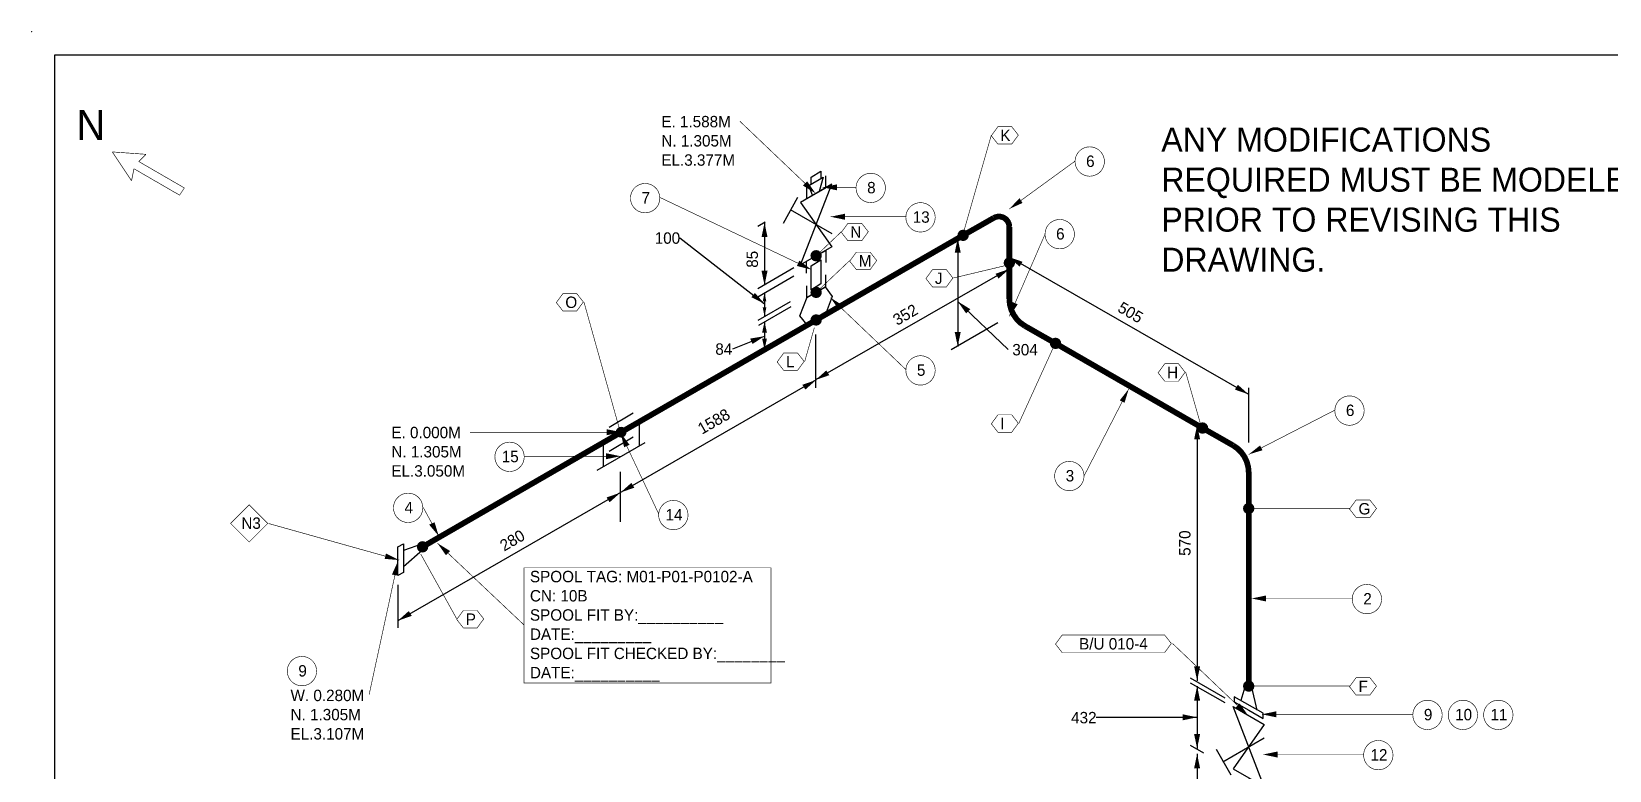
# Model space of a CAD drawing. Extents: x -4 to 431, y -3 to 272.
# Drawn here: x -3.9 to 259.1, y 148.9 to 272.1 of the extents above; entities that cross this region are included whole.
import ezdxf
from ezdxf.enums import TextEntityAlignment as Align

# ---------------------------------------------------------------- set-up
doc = ezdxf.new("R2010")
doc.units = 0
doc.header["$LTSCALE"] = 10
doc.layers.get('0').update_dxf_attribs({"lineweight": 0})
for name, color, linetype in [('BOM', 7, 'Continuous'), ('DIMENSION', 2, 'Continuous'), ('INTERNAL', 3, 'Continuous'), ('PIPE', 7, 'Continuous'), ('TEXT2', 40, 'Continuous'), ('Title Block', 255, 'Continuous'), ('TITLE BLOCK-TEXT', 12, 'Continuous'), ('WELDS', 7, 'Continuous')]:
    doc.layers.add(name, color=color, linetype=linetype)
doc.styles.add('framdcn', font='', dxfattribs={"height": 2.5})
doc.styles.add('HmNote', font='hm.shx')
doc.styles.add('Scovan Standard', font='', dxfattribs={"height": 2.5})
doc.styles.get("Standard").update_dxf_attribs({"font": ''})
doc.styles.get('framdcn').set_extended_font_data('Franklin Gothic Medium Cond')
doc.styles.get('Scovan Standard').set_extended_font_data('Franklin Gothic Medium Cond')
doc.styles.get('Standard').set_extended_font_data('Franklin Gothic Medium Cond')

# ---------------------------------------------------------------- blocks, each defined once
blk = doc.blocks.new('block12')
at = {"layer": 'TEXT2'}
blk.add_hatch(color=256, dxfattribs=at).paths.add_polyline_path([(0, 0), (2.4, 0.5), (2.4, -0.5)])
at = {"layer": 'TEXT2', "linetype": 'ByBlock', "const_width": 0.1, "flags": 128}
blk.add_lwpolyline([(16.8, 0), (0, 0)], dxfattribs=at)
blk = doc.blocks.new('block13')
at = {"layer": 'TEXT2'}
blk.add_hatch(color=256, dxfattribs=at).paths.add_polyline_path([(0, 0), (2.4, 0.5), (2.4, -0.5)])
at = {"layer": 'TEXT2', "linetype": 'ByBlock', "const_width": 0.1, "flags": 128}
blk.add_lwpolyline([(25.2, 0), (0, 0)], dxfattribs=at)
blk = doc.blocks.new('block14')
at = {"layer": 'TEXT2'}
blk.add_hatch(color=256, dxfattribs=at).paths.add_polyline_path([(0, 0), (2.4, 0.5), (2.4, -0.5)])
at = {"layer": 'TEXT2', "linetype": 'ByBlock', "const_width": 0.1, "flags": 128}
blk.add_lwpolyline([(16.8, 0), (0, 0)], dxfattribs=at)
blk = doc.blocks.new('block15')
at = {"layer": 'TEXT2'}
blk.add_hatch(color=256, dxfattribs=at).paths.add_polyline_path([(0, 0), (1.9, 1.5), (2.3, 0.7)])
at = {"layer": 'TEXT2', "linetype": 'ByBlock', "const_width": 0.1, "flags": 128}
blk.add_lwpolyline([(14.4, 7.4), (0, 0)], dxfattribs=at)
blk = doc.blocks.new('block16')
at = {"layer": 'TEXT2'}
blk.add_hatch(color=256, dxfattribs=at).paths.add_polyline_path([(0, 0), (-0.7, -2.3), (-1.5, -1.9)])
at = {"layer": 'TEXT2', "linetype": 'ByBlock', "const_width": 0.1, "flags": 128}
blk.add_lwpolyline([(-7.4, -14.4), (0, 0)], dxfattribs=at)
blk = doc.blocks.new('block17')
at = {"layer": 'TEXT2'}
blk.add_hatch(color=256, dxfattribs=at).paths.add_polyline_path([(0, 0), (0.5, 2.4), (1.4, 2)])
at = {"layer": 'TEXT2', "linetype": 'ByBlock', "const_width": 0.1, "flags": 128}
blk.add_lwpolyline([(6, 13.8), (0, 0)], dxfattribs=at)
blk = doc.blocks.new('block18')
at = {"layer": 'TEXT2'}
blk.add_hatch(color=256, dxfattribs=at).paths.add_polyline_path([(0, 0), (1.7, 1.8), (2.2, 1)])
at = {"layer": 'TEXT2', "linetype": 'ByBlock', "const_width": 0.1, "flags": 128}
blk.add_lwpolyline([(11, 8), (0, 0)], dxfattribs=at)
blk = doc.blocks.new('block19')
at = {"layer": 'TEXT2'}
blk.add_hatch(color=256, dxfattribs=at).paths.add_polyline_path([(0, 0), (2.1, -1.3), (1.4, -2)])
at = {"layer": 'TEXT2', "linetype": 'ByBlock', "const_width": 0.1, "flags": 128}
blk.add_lwpolyline([(12.6, -12), (0, 0)], dxfattribs=at)
blk = doc.blocks.new('block20')
at = {"layer": 'TEXT2'}
blk.add_hatch(color=256, dxfattribs=at).paths.add_polyline_path([(0, 0), (-2.4, 0.6), (-2, 1.5)])
at = {"layer": 'TEXT2', "linetype": 'ByBlock', "const_width": 0.1, "flags": 128}
blk.add_lwpolyline([(-25.2, 12), (0, 0)], dxfattribs=at)
blk = doc.blocks.new('block21')
at = {"layer": 'TEXT2'}
blk.add_hatch(color=256, dxfattribs=at).paths.add_polyline_path([(0, 0), (2.4, 0.5), (2.4, -0.5)])
at = {"layer": 'TEXT2', "linetype": 'ByBlock', "const_width": 0.1, "flags": 128}
blk.add_lwpolyline([(12.6, 0), (0, 0)], dxfattribs=at)
blk = doc.blocks.new('block22')
at = {"layer": 'TEXT2'}
blk.add_hatch(color=256, dxfattribs=at).paths.add_polyline_path([(0, 0), (-2.1, 1.3), (-1.4, 2)])
at = {"layer": 'TEXT2', "linetype": 'ByBlock', "const_width": 0.1, "flags": 128}
blk.add_lwpolyline([(-12.6, 11.999), (0, 0)], dxfattribs=at)
blk = doc.blocks.new('block23')
at = {"layer": 'TEXT2', "style": 'framdcn'}
for s, p in [('E. 1.588M', (0, 0)), ('N. 1.305M', (0, -3.2)), ('EL.3.377M', (0, -6.4))]:
    blk.add_text(s, height=1.9, dxfattribs=at).set_placement(p)
blk = doc.blocks.new('block24')
at = {"layer": 'TEXT2'}
blk.add_hatch(color=256, dxfattribs=at).paths.add_polyline_path([(0, 0), (2.4, 0.5), (2.4, -0.5)])
at = {"layer": 'TEXT2', "linetype": 'ByBlock', "const_width": 0.1, "flags": 128}
blk.add_lwpolyline([(5.6, 0), (0, 0)], dxfattribs=at)
blk = doc.blocks.new('block25')
at = {"layer": 'TEXT2'}
blk.add_hatch(color=256, dxfattribs=at).paths.add_polyline_path([(0, 0), (-2.4, -0.5), (-2.4, 0.5)])
at = {"layer": 'TEXT2', "linetype": 'ByBlock', "const_width": 0.1, "flags": 128}
blk.add_lwpolyline([(-25.2, 0), (0, 0)], dxfattribs=at)
blk = doc.blocks.new('block26')
at = {"layer": 'TEXT2', "style": 'framdcn'}
for s, p in [('E. 0.000M', (0, 0)), ('N. 1.305M', (0, -3.2)), ('EL.3.050M', (0, -6.4))]:
    blk.add_text(s, height=1.9, dxfattribs=at).set_placement(p)
blk = doc.blocks.new('block27')
at = {"layer": 'TEXT2'}
blk.add_hatch(color=256, dxfattribs=at).paths.add_polyline_path([(0, 0), (1.5, -2), (0.6, -2.4)])
at = {"layer": 'TEXT2', "linetype": 'ByBlock', "const_width": 0.1, "flags": 128}
blk.add_lwpolyline([(6.4, -13.6), (0, 0)], dxfattribs=at)
blk = doc.blocks.new('block28')
at = {"layer": 'TEXT2'}
blk.add_hatch(color=256, dxfattribs=at).paths.add_polyline_path([(0, 0), (-2.4, -0.5), (-2.4, 0.5)])
at = {"layer": 'TEXT2', "linetype": 'ByBlock', "const_width": 0.1, "flags": 128}
blk.add_lwpolyline([(-16, 0), (0, 0)], dxfattribs=at)
blk = doc.blocks.new('block29')
at = {"layer": 'TEXT2'}
blk.add_hatch(color=256, dxfattribs=at).paths.add_polyline_path([(0, 0), (-1.6, 1.9), (-0.7, 2.3)])
at = {"layer": 'TEXT2', "linetype": 'ByBlock', "const_width": 0.1, "flags": 128}
blk.add_lwpolyline([(-2.6, 4.8), (0, 0)], dxfattribs=at)
blk = doc.blocks.new('block30')
at = {"layer": 'TEXT2'}
blk.add_hatch(color=256, dxfattribs=at).paths.add_polyline_path([(0, 0), (0, -2.4), (-1, -2.2)])
at = {"layer": 'TEXT2', "linetype": 'ByBlock', "const_width": 0.1, "flags": 128}
blk.add_lwpolyline([(-4.8, -22.2), (0, 0)], dxfattribs=at)
blk = doc.blocks.new('block31')
at = {"layer": 'TEXT2', "style": 'framdcn'}
for s, p in [('W. 0.280M', (0, 0)), ('N. 1.305M', (0, -3.2)), ('EL.3.107M', (0, -6.4))]:
    blk.add_text(s, height=1.9, dxfattribs=at).set_placement(p)
blk = doc.blocks.new('block41')
at = {"layer": 'PIPE', "linetype": 'ByBlock', "flags": 128}
for points in [[(-2.6, 11.9), (2.6, 8.9)], [(2.6, -1.5), (-2.6, 11.9)], [(2.6, 8.9), (-2.6, 1.5)], [(-4.3, 2.7), (2.6, 6.7)], [(-5.4, 4.8), (-3, 0.5)], [(-2.6, 1.5), (0, 0)], [(0, 0), (2.6, -1.5)]]:
    blk.add_lwpolyline(points, dxfattribs=at)
at = {"flags": 1}
for tag in ['Tag', 'UCI', 'Pipe Ref', 'Description', 'Key']:
    blk.add_attdef(tag, (0, 0), '', height=1, dxfattribs=at)
blk = doc.blocks.new('block42')
at = {"layer": 'PIPE', "linetype": 'ByBlock', "flags": 128}
for points in [[(-0.5, 4.4), (-1.3, 1.6)], [(0.5, 3.8), (-0.5, 4.4)], [(1.4, 0), (0.5, 3.8)], [(-2.4, 2.2), (-2.4, 1.4)], [(2.4, -0.5), (-2.4, 2.2)], [(-2.4, 1.4), (0, 0)], [(0, 0), (2.4, -1.4)], [(2.4, -1.4), (2.4, -0.5)]]:
    blk.add_lwpolyline(points, dxfattribs=at)
at = {"flags": 1}
for tag in ['Tag', 'UCI', 'Pipe Ref', 'Description', 'Key']:
    blk.add_attdef(tag, (0, 0), '', height=1, dxfattribs=at)
blk = doc.blocks.new('block43')
at = {"layer": 'PIPE', "linetype": 'ByBlock', "const_width": 0.95, "flags": 128}
blk.add_lwpolyline([(0, 29.6), (0, 0)], dxfattribs=at)
at = {"flags": 1}
for tag in ['Tag', 'UCI', 'Pipe Ref', 'Description', 'Key']:
    blk.add_attdef(tag, (0, 0), '', height=1, dxfattribs=at)
blk = doc.blocks.new('block44')
at = {"layer": 'PIPE', "linetype": 'ByBlock', "const_width": 0.95, "flags": 128}
for points in [[(-2.5, 7.4), (2.6, 4.5)], [(2.6, 4.5), (2.6, 4.5), (3.34, 3.98), (3.98, 3.34), (4.5, 2.6), (4.88, 1.78), (5.12, 0.9), (5.2, 0)], [(5.2, 0), (5.2, -6)]]:
    blk.add_lwpolyline(points, dxfattribs=at)
at = {"flags": 1}
for tag in ['Tag', 'UCI', 'Pipe Ref', 'Description', 'Key']:
    blk.add_attdef(tag, (0, 0), '', height=1, dxfattribs=at)
blk = doc.blocks.new('block45')
at = {"layer": 'PIPE', "linetype": 'ByBlock', "const_width": 0.95, "flags": 128}
blk.add_lwpolyline([(-24.5, 14.1), (0, 0)], dxfattribs=at)
at = {"flags": 1}
for tag in ['Tag', 'UCI', 'Pipe Ref', 'Description', 'Key']:
    blk.add_attdef(tag, (0, 0), '', height=1, dxfattribs=at)
blk = doc.blocks.new('block46')
at = {"layer": 'PIPE', "linetype": 'ByBlock', "const_width": 0.95, "flags": 128}
for points in [[(-5.2, 6), (-5.2, 0)], [(-5.2, 0), (-5.2, 0), (-5.12, -0.9), (-4.88, -1.78), (-4.5, -2.6), (-3.98, -3.34), (-3.34, -3.98), (-2.6, -4.5)], [(-2.6, -4.5), (2.5, -7.4)]]:
    blk.add_lwpolyline(points, dxfattribs=at)
at = {"flags": 1}
for tag in ['Tag', 'UCI', 'Pipe Ref', 'Description', 'Key']:
    blk.add_attdef(tag, (0, 0), '', height=1, dxfattribs=at)
blk = doc.blocks.new('block47')
at = {"layer": 'PIPE', "linetype": 'ByBlock', "const_width": 0.95, "flags": 128}
for points in [[(-5.97, -1.4), (-0.87, 1.5)], [(-0.87, 1.5), (-0.59, 1.63), (-0.3, 1.71), (0, 1.73), (0.3, 1.71), (0.59, 1.63), (0.87, 1.5), (1.11, 1.33), (1.33, 1.11), (1.5, 0.87), (1.63, 0.59), (1.71, 0.3), (1.73, 0)], [(1.73, 0), (1.73, -6)]]:
    blk.add_lwpolyline(points, dxfattribs=at)
at = {"flags": 1}
for tag in ['Tag', 'UCI', 'Pipe Ref', 'Description', 'Key']:
    blk.add_attdef(tag, (0, 0), '', height=1, dxfattribs=at)
blk = doc.blocks.new('block48')
at = {"layer": 'PIPE', "linetype": 'ByBlock', "const_width": 0.95, "flags": 128}
blk.add_lwpolyline([(-24.5, -14.1), (0, 0)], dxfattribs=at)
at = {"flags": 1}
for tag in ['Tag', 'UCI', 'Pipe Ref', 'Description', 'Key']:
    blk.add_attdef(tag, (0, 0), '', height=1, dxfattribs=at)
blk = doc.blocks.new('block49')
at = {"layer": 'PIPE', "linetype": 'ByBlock', "flags": 128}
for points in [[(-1.6, 5.7), (-1.6, 3.7)], [(-1.6, 3.7), (1.6, 5.5)], [(-1.5, 3.8), (1.5, 5.5)], [(1.5, 5.5), (2.7, 3.9)], [(1.6, 5.5), (1.6, 7.5)], [(-2.7, 0.7), (-1.5, 3.8)], [(2.7, 3.9), (1.5, 0.8)], [(-1.5, -0.8), (-2.7, 0.7)], [(0, 0), (-1.5, -0.8)], [(1.5, 0.8), (0, 0)]]:
    blk.add_lwpolyline(points, dxfattribs=at)
at = {"flags": 1}
for tag in ['Tag', 'UCI', 'Pipe Ref', 'Description', 'Key']:
    blk.add_attdef(tag, (0, 0), '', height=1, dxfattribs=at)
blk = doc.blocks.new('block50')
at = {"layer": 'PIPE', "linetype": 'ByBlock', "flags": 128}
for points in [[(-0.8, 3.5), (0.8, 4.5)], [(-0.8, -0.5), (-0.8, 3.5)], [(0.8, 4.5), (0.8, 0.5)], [(0, 0), (-0.8, -0.5)], [(0.8, 0.5), (0, 0)]]:
    blk.add_lwpolyline(points, dxfattribs=at)
at = {"flags": 1}
for tag in ['Tag', 'UCI', 'Pipe Ref', 'Description', 'Key']:
    blk.add_attdef(tag, (0, 0), '', height=1, dxfattribs=at)
blk = doc.blocks.new('block51')
at = {"layer": 'PIPE', "linetype": 'ByBlock', "flags": 128}
for points in [[(0, 12.4), (0, 14.4)], [(-4.7, 10.8), (-7.1, 6.5)], [(1, 13), (-4.2, 10)], [(-4.2, -0.4), (1, 13)], [(-3.2, 12.6), (-3.2, 10.6)], [(-3.2, 10.6), (0, 12.4)], [(-5.9, 8.8), (1, 4.8)], [(-4.2, 10), (1, 2.6)], [(-1.6, 1.1), (-4.2, -0.4)], [(-3.2, 0.2), (0, 2)], [(-3.2, -1.8), (-3.2, 0.2)], [(1, 2.6), (-1.6, 1.1)], [(0, 2), (0, 0)]]:
    blk.add_lwpolyline(points, dxfattribs=at)
at = {"flags": 1}
for tag in ['Tag', 'UCI', 'Pipe Ref', 'Description', 'Key']:
    blk.add_attdef(tag, (0, 0), '', height=1, dxfattribs=at)
blk = doc.blocks.new('block52')
at = {"layer": 'PIPE', "linetype": 'ByBlock', "flags": 128}
for points in [[(-1.2, 1.3), (1.2, 2.7)], [(-0.8, 2.7), (0.8, 3.7)], [(-0.8, 1.5), (-0.8, 2.7)], [(1.2, 2.7), (0.5, 0.3)], [(0.8, 3.7), (0.8, 2.5)], [(-0.6, -0.3), (-1.2, 1.3)], [(0, 0), (-0.6, -0.3)], [(0.5, 0.3), (0, 0)]]:
    blk.add_lwpolyline(points, dxfattribs=at)
at = {"flags": 1}
for tag in ['Tag', 'UCI', 'Pipe Ref', 'Description', 'Key']:
    blk.add_attdef(tag, (0, 0), '', height=1, dxfattribs=at)
blk = doc.blocks.new('block53')
at = {"layer": 'PIPE', "linetype": 'ByBlock', "const_width": 0.95, "flags": 128}
for points in [[(-32.5, -18.7), (0, 0)], [(-65.6, -37.8), (-32.5, -18.7)]]:
    blk.add_lwpolyline(points, dxfattribs=at)
at = {"flags": 1}
for tag in ['Tag', 'UCI', 'Pipe Ref', 'Description', 'Key']:
    blk.add_attdef(tag, (0, 0), '', height=1, dxfattribs=at)
blk = doc.blocks.new('block54')
at = {"layer": 'PIPE', "linetype": 'ByBlock', "flags": 128}
for points in [[(4, 2.4), (0, 0)], [(4, -1.6), (0, -4)]]:
    blk.add_lwpolyline(points, dxfattribs=at)
at = {"flags": 1}
for tag in ['Tag', 'UCI', 'Pipe Ref', 'Description', 'Key']:
    blk.add_attdef(tag, (0, 0), '', height=1, dxfattribs=at)
blk = doc.blocks.new('block55')
at = {"layer": 'PIPE', "linetype": 'ByBlock', "flags": 128}
for points in [[(-1, 3.5), (-1, -0.5)], [(-8, -4.6), (0, 0)], [(-7, 0), (-7, -4)]]:
    blk.add_lwpolyline(points, dxfattribs=at)
at = {"flags": 1}
for tag in ['Tag', 'UCI', 'Pipe Ref', 'Description', 'Key']:
    blk.add_attdef(tag, (0, 0), '', height=1, dxfattribs=at)
blk = doc.blocks.new('block56')
at = {"layer": 'PIPE', "linetype": 'ByBlock', "flags": 128}
for points in [[(-0.9, 1.9), (0, 2.4)], [(-0.9, -2.9), (-0.9, 1.9)], [(0, 2.4), (0, 0)], [(3.2, 2.4), (0, 1.3)], [(0, -1.4), (3.2, 1.4)], [(0, 0), (0, -2.4)], [(3.2, 1.4), (3.2, 2.4)], [(0, -2.4), (-0.9, -2.9)]]:
    blk.add_lwpolyline(points, dxfattribs=at)
at = {"flags": 1}
for tag in ['Tag', 'UCI', 'Pipe Ref', 'Description', 'Key']:
    blk.add_attdef(tag, (0, 0), '', height=1, dxfattribs=at)
blk = doc.blocks.new('block62')
at = {"layer": 'WELDS'}
h = blk.add_hatch(color=256, dxfattribs=at)
edge = h.paths.add_edge_path(flags=0)
edge.add_arc((0, 0), 0.95, 0, 360)
at = {"flags": 1}
for tag in ['Tag', 'UCI', 'Pipe Ref', 'Description', 'Key']:
    blk.add_attdef(tag, (0, 0), '', height=1, dxfattribs=at)
blk = doc.blocks.new('block63')
at = {"layer": 'WELDS'}
h = blk.add_hatch(color=256, dxfattribs=at)
edge = h.paths.add_edge_path(flags=0)
edge.add_arc((0, 0), 0.95, 0, 360)
at = {"flags": 1}
for tag in ['Tag', 'UCI', 'Pipe Ref', 'Description', 'Key']:
    blk.add_attdef(tag, (0, 0), '', height=1, dxfattribs=at)
blk = doc.blocks.new('block64')
at = {"layer": 'WELDS'}
h = blk.add_hatch(color=256, dxfattribs=at)
edge = h.paths.add_edge_path(flags=0)
edge.add_arc((0, 0), 0.95, 0, 360)
at = {"flags": 1}
for tag in ['Tag', 'UCI', 'Pipe Ref', 'Description', 'Key']:
    blk.add_attdef(tag, (0, 0), '', height=1, dxfattribs=at)
blk = doc.blocks.new('block65')
at = {"layer": 'WELDS'}
h = blk.add_hatch(color=256, dxfattribs=at)
edge = h.paths.add_edge_path(flags=0)
edge.add_arc((0, 0), 0.95, 0, 360)
at = {"flags": 1}
for tag in ['Tag', 'UCI', 'Pipe Ref', 'Description', 'Key']:
    blk.add_attdef(tag, (0, 0), '', height=1, dxfattribs=at)
blk = doc.blocks.new('block66')
at = {"layer": 'WELDS'}
h = blk.add_hatch(color=256, dxfattribs=at)
edge = h.paths.add_edge_path(flags=0)
edge.add_arc((0, 0), 0.95, 0, 360)
at = {"flags": 1}
for tag in ['Tag', 'UCI', 'Pipe Ref', 'Description', 'Key']:
    blk.add_attdef(tag, (0, 0), '', height=1, dxfattribs=at)
blk = doc.blocks.new('block67')
at = {"layer": 'WELDS'}
h = blk.add_hatch(color=256, dxfattribs=at)
edge = h.paths.add_edge_path(flags=0)
edge.add_arc((0, 0), 0.95, 0, 360)
at = {"flags": 1}
for tag in ['Tag', 'UCI', 'Pipe Ref', 'Description', 'Key']:
    blk.add_attdef(tag, (0, 0), '', height=1, dxfattribs=at)
blk = doc.blocks.new('block68')
at = {"layer": 'WELDS'}
h = blk.add_hatch(color=256, dxfattribs=at)
edge = h.paths.add_edge_path(flags=0)
edge.add_arc((0, 0), 0.95, 0, 360)
at = {"flags": 1}
for tag in ['Tag', 'UCI', 'Pipe Ref', 'Description', 'Key']:
    blk.add_attdef(tag, (0, 0), '', height=1, dxfattribs=at)
blk = doc.blocks.new('block69')
at = {"layer": 'WELDS'}
h = blk.add_hatch(color=256, dxfattribs=at)
edge = h.paths.add_edge_path(flags=0)
edge.add_arc((0, 0), 0.95, 0, 360)
at = {"flags": 1}
for tag in ['Tag', 'UCI', 'Pipe Ref', 'Description', 'Key']:
    blk.add_attdef(tag, (0, 0), '', height=1, dxfattribs=at)
blk = doc.blocks.new('block70')
at = {"layer": 'WELDS'}
h = blk.add_hatch(color=256, dxfattribs=at)
edge = h.paths.add_edge_path(flags=0)
edge.add_arc((0, 0), 0.95, 0, 360)
at = {"flags": 1}
for tag in ['Tag', 'UCI', 'Pipe Ref', 'Description', 'Key']:
    blk.add_attdef(tag, (0, 0), '', height=1, dxfattribs=at)
blk = doc.blocks.new('block71')
at = {"layer": 'WELDS'}
h = blk.add_hatch(color=256, dxfattribs=at)
edge = h.paths.add_edge_path(flags=0)
edge.add_arc((0, 0), 0.9, 0, 360)
at = {"flags": 1}
for tag in ['Tag', 'UCI', 'Pipe Ref', 'Description', 'Key']:
    blk.add_attdef(tag, (0, 0), '', height=1, dxfattribs=at)
blk = doc.blocks.new('block72')
at = {"layer": 'WELDS'}
h = blk.add_hatch(color=256, dxfattribs=at)
edge = h.paths.add_edge_path(flags=0)
edge.add_arc((0, 0), 0.95, 0, 360)
at = {"flags": 1}
for tag in ['Tag', 'UCI', 'Pipe Ref', 'Description', 'Key']:
    blk.add_attdef(tag, (0, 0), '', height=1, dxfattribs=at)
blk = doc.blocks.new('block80')
at = {"layer": 'TEXT2'}
blk.add_hatch(color=256, dxfattribs=at).paths.add_polyline_path([(0, 0), (-2.4, 0.2), (-2.2, 1.1)])
at = {"layer": 'TEXT2', "linetype": 'ByBlock', "const_width": 0.1, "flags": 128}
blk.add_lwpolyline([(-25, 9.2), (-21.9, 6.1), (-25, 3), (-28.1, 6.1), (-25, 9.2)], close=True, dxfattribs=at)
blk.add_lwpolyline([(-21.8, 6.1), (0, 0)], dxfattribs=at)
at = {"flags": 1}
for tag in ['Pipe Ref', 'Description']:
    blk.add_attdef(tag, (0, 0), '', height=1, dxfattribs=at)
at = {"layer": 'TEXT2', "style": 'framdcn'}
blk.add_text('N3', height=1.9, dxfattribs=at).set_placement((-26.3, 5.2))
blk = doc.blocks.new('tt-sv-iso-db')
at = {"layer": 'DEFPOINTS', "color": 1, "insert": (-196.72, -12.14), "char_height": 4, "width": 81.4864, "attachment_point": 2, "style": 'HmNote'}
blk.add_mtext('\\pxql;ANY MODIFICATIONS REQUIRED MUST BE MODELED PRIOR TO REVISING THIS DRAWING.', dxfattribs=at)
at = {"layer": 'TITLE BLOCK-TEXT', "color": 210, "style": 'Scovan Standard'}
for tag, p in [('CN', (-57.69, -221.76)), ('MOD_NO', (-41.21, -221.76)), ('INSULATION', (-49.45, -229.02)), ('PAINT', (-16.49, -229.02)), ('LN', (-32.97, -236.28)), ('CLIENTDWGNO', (-32.97, -243.54))]:
    blk.add_attdef(tag, text='', height=2, dxfattribs=at).set_placement(p, align=Align.MIDDLE_CENTER)
at = {"layer": 'TITLE BLOCK-TEXT', "color": 210, "lineweight": 30, "flags": 104}
blk.add_attdef('WPS', text='', height=2, dxfattribs=at).set_placement((-16.43, -221.76), align=Align.MIDDLE_CENTER)
blk = doc.blocks.new('PADX-TBD')
blk.add_point((-7.73, 544.1))
at = {"layer": 'Title Block', "color": 255}
for p, q in [((0, 536.37), (843.77, 536.37)), ((0, 0), (0, 536.37))]:
    blk.add_line(p, q, dxfattribs=at)
at = {"layer": 'TITLE BLOCK-TEXT', "color": 12, "style": 'Scovan Standard', "flags": 8}
for tag, p in [('REF_5', (25, 38.42)), ('REV_5', (352.84, 38.42)), ('PROJECT5', (504.32, 38.42)), ('DATE5', (525.83, 38.42)), ('BY5', (542.96, 38.42)), ('CHK5', (555.71, 38.42)), ('PE5', (568.45, 38.42)), ('REF_4', (25, 31.19)), ('REV_4', (352.84, 31.19)), ('PROJECT4', (504.32, 31.19)), ('DATE4', (525.83, 31.19)), ('BY4', (542.96, 31.19)), ('CHK4', (555.71, 31.19)), ('PE4', (568.45, 31.19)), ('REF_3', (25, 23.97)), ('REV_3', (352.84, 23.97)), ('PROJECT3', (504.32, 23.97)), ('DATE3', (525.83, 23.97)), ('BY3', (542.96, 23.97)), ('CHK3', (555.71, 23.97)), ('PE3', (568.45, 23.97)), ('REF_2', (25, 16.74)), ('REV_2', (352.84, 16.74)), ('PROJECT2', (504.32, 16.74)), ('DATE2', (525.83, 16.74)), ('BY2', (542.96, 16.74)), ('CHK2', (555.71, 16.74)), ('PE2', (568.45, 16.74)), ('REF_1', (25, 9.51)), ('REV_1', (352.84, 9.51)), ('PROJECT1', (504.32, 9.51)), ('DATE1', (525.83, 9.51)), ('BY1', (542.96, 9.51)), ('CHK1', (555.71, 9.51)), ('PE1', (568.45, 9.51))]:
    blk.add_attdef(tag, text='', height=2.5, dxfattribs=at).set_placement(p, align=Align.MIDDLE_CENTER)
for tag, height, p in [('REF_5_DESC', 2.5, (52.27, 38.42)), ('REV_5_DESC', 2.5, (363.04, 38.42)), ('REF_4_DESC', 2.5, (52.27, 31.19)), ('REV_4_DESC', 2.5, (363.04, 31.19)), ('REF_3_DESC', 2.5, (52.27, 23.97)), ('REV_3_DESC', 2.5, (363.04, 23.97)), ('REF_2_DESC', 2.5, (52.27, 16.74)), ('REV_2_DESC', 2.5, (363.04, 16.74)), ('REF_1_DESC', 2.5, (52.27, 9.51)), ('REV_1_DESC', 2.5, (363.04, 9.51)), ('PATH', 2, (13, -2.9)), ('USER_PLOTTED', 2, (309, -2.9)), ('PLOT_DATE', 2, (348, -2.9))]:
    blk.add_attdef(tag, text='', height=height, dxfattribs=at).set_placement(p, align=Align.MIDDLE_LEFT)
at = {"layer": 'TITLE BLOCK-TEXT', "color": 12, "style": 'Scovan Standard'}
for tag, p in [('TITLE1', (747.45, 37.28)), ('LSD', (747.45, 31.28)), ('TITLE2', (747.45, 25.28)), ('TITLE3', (747.45, 19.28)), ('CLIENTDRAWINGNO', (686.57, 5.99)), ('RN', (838.5, 5.99))]:
    blk.add_attdef(tag, text='', height=4, dxfattribs=at).set_placement(p, align=Align.MIDDLE_CENTER)
at = {"layer": 'TITLE BLOCK-TEXT', "color": 210, "style": 'Scovan Standard', "flags": 8}
blk.add_attdef('DWGNO', text='', height=4, dxfattribs=at).set_placement((777.51, 5.99), align=Align.MIDDLE_CENTER)

msp = doc.modelspace()

# ---------------------------------------------------------------- hatches: boundary and pattern name
at = {"layer": 'DIMENSION'}
for points in [[(118.3, 240.2), (118.8, 237.8), (117.8, 237.8)], [(150.5, 237.6), (151, 235.2), (150, 235.2)], [(159, 234.5), (161.3, 233.7), (160.8, 232.9)], [(118.3, 229.8), (117.8, 232.2), (118.8, 232.2)], [(159.1, 232.5), (157.3, 230.9), (156.8, 231.7)], [(118.3, 226.7), (116.1, 227.8), (116.7, 228.5)], [(118.3, 228.6), (118.6, 227.1), (118, 227.1)], [(150.5, 227.1), (152.6, 225.8), (151.9, 225.1)], [(118.3, 223.7), (118.7, 221.9), (117.9, 221.9)], [(118.3, 224.6), (118, 226.1), (118.6, 226.1)], [(118.3, 221.3), (116.3, 220), (115.9, 220.9)], [(150.5, 219.6), (150, 222), (151, 222)], [(118.3, 219.1), (117.9, 220.9), (118.7, 220.9)], [(126.9, 214), (125.1, 212.4), (124.6, 213.2)], [(126.8, 214), (128.6, 215.6), (129.1, 214.8)], [(199, 211.6), (196.7, 212.4), (197.2, 213.2)], [(190.4, 206.5), (190.9, 204.1), (189.9, 204.1)], [(94.28, 195.23), (92.48, 193.63), (91.98, 194.43)], [(94.3, 195.26), (96.1, 196.86), (96.6, 196.06)], [(57.2, 173.9), (59, 175.5), (59.5, 174.7)], [(190.4, 163.9), (189.9, 166.3), (190.9, 166.3)], [(190.4, 163), (190.9, 160.6), (189.9, 160.6)], [(190.4, 157.8), (188, 157.3), (188, 158.3)], [(190.4, 152.6), (189.9, 155), (190.9, 155)], [(190.4, 151.7), (190.9, 149.3), (189.9, 149.3)]]:
    msp.add_hatch(color=256, dxfattribs=at).paths.add_polyline_path(points)
at = {"layer": 'INTERNAL'}
msp.add_hatch(color=256, dxfattribs=at).paths.add_polyline_path([(198.9, 158.1), (196.8, 159.4), (197.5, 160.1)])
at = {"layer": 'TEXT2'}
msp.add_hatch(color=256, dxfattribs=at).paths.add_polyline_path([(63.8, 186.8), (65.9, 185.5), (65.2, 184.8)])

# ---------------------------------------------------------------- linework, layer by layer
at = {"linetype": 'ByBlock', "const_width": 0.1, "flags": 128}
for points in [[(12.8, 247.2), (9.6, 252)], [(9.6, 252), (15.2, 251.6)], [(15.2, 251.6), (14, 250.4)], [(14, 250.4), (21.6, 246)], [(13.2, 249.2), (12.8, 247.2)], [(20.8, 244.8), (13.2, 249.2)], [(21.6, 246), (20.8, 244.8)]]:
    msp.add_lwpolyline(points, dxfattribs=at)
at = {"layer": 'DIMENSION', "linetype": 'ByBlock', "flags": 128}
for points in [[(118.4, 240.3), (117.2, 239.6)], [(118.3, 240.2), (118.3, 229.8)], [(104.2, 237.7), (118.3, 226.7)], [(151.4, 238.1), (149.4, 237)], [(150.5, 237.6), (150.5, 219.6)], [(199, 211.6), (159, 234.5)], [(123.2, 232.7), (117.2, 229.2)], [(159.1, 232.5), (126.8, 214)], [(159.1, 233.7), (159.1, 231.3)], [(123.2, 231.3), (117.2, 227.8)], [(122.6, 227), (117.2, 223.9)], [(122.7, 226.2), (117.3, 223.1)], [(118.3, 228.6), (118.3, 224.6)], [(158.9, 219.1), (150.5, 227.1)], [(118.3, 223.7), (118.3, 219.1)], [(113, 219.2), (118.3, 221.3)], [(126.8, 221.6), (126.8, 212.7)], [(157.2, 223.5), (149.4, 219)], [(119.2, 219.6), (117.2, 218.5)], [(126.9, 214), (57.2, 173.9)], [(199, 203.6), (199, 212.7)], [(191.3, 205.9), (189.3, 207)], [(190.4, 206.5), (190.4, 163.9)], [(94.3, 190.35), (94.3, 198.68)], [(57.2, 179.9), (57.2, 172.7)], [(195.1, 161), (189.3, 164.3)], [(195.1, 160.2), (189.3, 163.5)], [(190.4, 163), (190.4, 152.6)], [(173.6, 157.8), (190.4, 157.8)], [(191.5, 151.8), (189.3, 153.1)], [(190.4, 151.7), (190.4, 121.5)]]:
    msp.add_lwpolyline(points, dxfattribs=at)
at = {"layer": 'INTERNAL', "linetype": 'ByBlock', "const_width": 0.1, "flags": 128}
msp.add_lwpolyline([(167.9, 168.6), (166.8, 170), (167.9, 171.5), (185, 171.5), (186.1, 170.1), (185, 168.6)], close=True, dxfattribs=at)
msp.add_lwpolyline([(186.3, 170.1), (198.9, 158.1)], dxfattribs=at)
at = {"layer": 'TEXT2', "color": 20, "linetype": 'ByBlock', "const_width": 0.1, "flags": 128}
for points in [[(157.2, 253.3), (156.1, 254.7), (157.2, 256.2), (159.5, 256.2), (160.6, 254.8), (159.5, 253.3)], [(132.2, 237.2), (131.1, 238.6), (132.2, 240.1), (134.5, 240.1), (135.6, 238.7), (134.5, 237.2)], [(133.6, 232.4), (132.5, 233.8), (133.6, 235.3), (135.9, 235.3), (137, 233.9), (135.9, 232.4)], [(146.3, 229.5), (145.2, 230.9), (146.3, 232.4), (148.6, 232.4), (149.7, 231), (148.6, 229.5)], [(84.7, 225.5), (83.6, 226.9), (84.7, 228.4), (87, 228.4), (88.1, 227), (87, 225.5)], [(121.5, 215.6), (120.4, 217), (121.5, 218.5), (123.8, 218.5), (124.9, 217.1), (123.8, 215.6)], [(185, 213.8), (183.9, 215.2), (185, 216.7), (187.3, 216.7), (188.4, 215.3), (187.3, 213.8)], [(157.2, 205.3), (156.1, 206.7), (157.2, 208.2), (159.5, 208.2), (160.6, 206.8), (159.5, 205.3)], [(216.9, 191.1), (215.8, 192.5), (216.9, 194), (219.2, 194), (220.3, 192.6), (219.2, 191.1)], [(68.1, 172.7), (67, 174.1), (68.1, 175.6), (70.4, 175.6), (71.5, 174.2), (70.4, 172.7)], [(216.9, 161.5), (215.8, 162.9), (216.9, 164.4), (219.2, 164.4), (220.3, 163), (219.2, 161.5)]]:
    msp.add_lwpolyline(points, close=True, dxfattribs=at)
at = {"layer": 'TEXT2', "linetype": 'ByBlock', "const_width": 0.1, "flags": 128}
for points in [[(156.1, 254.8), (151.3, 238)], [(131.1, 238.7), (126.9, 234.7)], [(132.5, 233.9), (126.9, 228.6)], [(149.8, 231), (158.2, 233)], [(88.2, 227), (94.3, 205.2)], [(125, 217.1), (126.6, 222.7)], [(160.7, 206.8), (166.7, 220)], [(188.5, 215.3), (190.9, 206.9)], [(215.8, 192.6), (199, 192.6)], [(78.2, 173.2), (63.8, 186.8)], [(67, 174.2), (61, 185)], [(215.8, 163), (199, 163)]]:
    msp.add_lwpolyline(points, dxfattribs=at)
for points in [[(174.91, 249.97), (174.8, 249.56), (174.62, 249.18), (174.38, 248.83), (174.07, 248.52), (173.72, 248.28), (173.34, 248.1), (172.93, 247.99), (172.5, 247.95), (172.07, 247.99), (171.66, 248.1), (171.28, 248.28), (170.93, 248.52), (170.62, 248.83), (170.38, 249.18), (170.2, 249.56), (170.09, 249.97), (170.05, 250.4), (170.09, 250.83), (170.2, 251.24), (170.38, 251.62), (170.62, 251.97), (170.93, 252.28), (171.28, 252.52), (171.66, 252.7), (172.07, 252.81), (172.5, 252.85), (172.93, 252.81), (173.34, 252.7), (173.72, 252.52), (174.07, 252.28), (174.38, 251.97), (174.62, 251.62), (174.8, 251.24), (174.91, 250.83), (174.95, 250.4)], [(138.41, 245.57), (138.3, 245.16), (138.12, 244.78), (137.88, 244.43), (137.57, 244.12), (137.22, 243.88), (136.84, 243.7), (136.43, 243.59), (136, 243.55), (135.57, 243.59), (135.16, 243.7), (134.78, 243.88), (134.43, 244.12), (134.12, 244.43), (133.88, 244.78), (133.7, 245.16), (133.59, 245.57), (133.55, 246), (133.59, 246.43), (133.7, 246.84), (133.88, 247.22), (134.12, 247.57), (134.43, 247.88), (134.78, 248.12), (135.16, 248.3), (135.57, 248.41), (136, 248.45), (136.43, 248.41), (136.84, 248.3), (137.22, 248.12), (137.57, 247.88), (137.88, 247.57), (138.12, 247.22), (138.3, 246.84), (138.41, 246.43), (138.45, 246)], [(100.81, 243.87), (100.7, 243.46), (100.52, 243.07), (100.28, 242.73), (99.97, 242.42), (99.62, 242.18), (99.24, 242), (98.83, 241.89), (98.4, 241.85), (97.97, 241.89), (97.56, 242), (97.17, 242.18), (96.83, 242.42), (96.52, 242.73), (96.28, 243.07), (96.1, 243.46), (95.99, 243.87), (95.95, 244.3), (95.99, 244.73), (96.1, 245.14), (96.28, 245.53), (96.52, 245.87), (96.83, 246.18), (97.17, 246.42), (97.56, 246.6), (97.97, 246.71), (98.4, 246.75), (98.83, 246.71), (99.24, 246.6), (99.62, 246.42), (99.97, 246.18), (100.28, 245.87), (100.52, 245.53), (100.7, 245.14), (100.81, 244.73), (100.85, 244.3)], [(146.71, 240.67), (146.6, 240.26), (146.42, 239.88), (146.18, 239.53), (145.87, 239.22), (145.53, 238.98), (145.14, 238.8), (144.73, 238.69), (144.3, 238.65), (143.87, 238.69), (143.46, 238.8), (143.07, 238.98), (142.73, 239.22), (142.42, 239.53), (142.18, 239.88), (142, 240.26), (141.89, 240.67), (141.85, 241.1), (141.89, 241.53), (142, 241.94), (142.18, 242.32), (142.42, 242.67), (142.73, 242.98), (143.07, 243.22), (143.46, 243.4), (143.87, 243.51), (144.3, 243.55), (144.73, 243.51), (145.14, 243.4), (145.53, 243.22), (145.87, 242.98), (146.18, 242.67), (146.42, 242.32), (146.6, 241.94), (146.71, 241.53), (146.75, 241.1)], [(169.91, 237.87), (169.8, 237.46), (169.62, 237.07), (169.38, 236.73), (169.07, 236.42), (168.72, 236.18), (168.34, 236), (167.93, 235.89), (167.5, 235.85), (167.07, 235.89), (166.66, 236), (166.28, 236.18), (165.93, 236.42), (165.62, 236.73), (165.38, 237.07), (165.2, 237.46), (165.09, 237.87), (165.05, 238.3), (165.09, 238.73), (165.2, 239.14), (165.38, 239.53), (165.62, 239.87), (165.93, 240.18), (166.28, 240.42), (166.66, 240.6), (167.07, 240.71), (167.5, 240.75), (167.93, 240.71), (168.34, 240.6), (168.72, 240.42), (169.07, 240.18), (169.38, 239.87), (169.62, 239.53), (169.8, 239.14), (169.91, 238.73), (169.95, 238.3)], [(146.71, 215.17), (146.6, 214.76), (146.42, 214.38), (146.18, 214.03), (145.87, 213.72), (145.53, 213.48), (145.14, 213.3), (144.73, 213.19), (144.3, 213.15), (143.87, 213.19), (143.46, 213.3), (143.07, 213.48), (142.73, 213.72), (142.42, 214.03), (142.18, 214.38), (142, 214.76), (141.89, 215.17), (141.85, 215.6), (141.89, 216.03), (142, 216.44), (142.18, 216.82), (142.42, 217.17), (142.73, 217.48), (143.07, 217.72), (143.46, 217.9), (143.87, 218.01), (144.3, 218.05), (144.73, 218.01), (145.14, 217.9), (145.53, 217.72), (145.87, 217.48), (146.18, 217.17), (146.42, 216.82), (146.6, 216.44), (146.71, 216.03), (146.75, 215.6)], [(218.21, 208.47), (218.1, 208.06), (217.92, 207.68), (217.68, 207.33), (217.37, 207.02), (217.03, 206.78), (216.64, 206.6), (216.23, 206.49), (215.8, 206.45), (215.37, 206.49), (214.96, 206.6), (214.57, 206.78), (214.23, 207.02), (213.92, 207.33), (213.68, 207.68), (213.5, 208.06), (213.39, 208.47), (213.35, 208.9), (213.39, 209.33), (213.5, 209.74), (213.68, 210.12), (213.92, 210.47), (214.23, 210.78), (214.57, 211.02), (214.96, 211.2), (215.37, 211.31), (215.8, 211.35), (216.23, 211.31), (216.64, 211.2), (217.03, 211.02), (217.37, 210.78), (217.68, 210.47), (217.92, 210.12), (218.1, 209.74), (218.21, 209.33), (218.25, 208.9)], [(78.21, 200.77), (78.1, 200.36), (77.92, 199.97), (77.68, 199.63), (77.37, 199.32), (77.03, 199.08), (76.64, 198.9), (76.23, 198.79), (75.8, 198.75), (75.37, 198.79), (74.96, 198.9), (74.58, 199.08), (74.23, 199.32), (73.92, 199.63), (73.68, 199.97), (73.5, 200.36), (73.39, 200.77), (73.35, 201.2), (73.39, 201.63), (73.5, 202.04), (73.68, 202.43), (73.92, 202.77), (74.23, 203.08), (74.58, 203.32), (74.96, 203.5), (75.37, 203.61), (75.8, 203.65), (76.23, 203.61), (76.64, 203.5), (77.03, 203.32), (77.37, 203.08), (77.68, 202.77), (77.92, 202.43), (78.1, 202.04), (78.21, 201.63), (78.25, 201.2)], [(171.51, 197.57), (171.4, 197.16), (171.22, 196.78), (170.98, 196.43), (170.67, 196.12), (170.32, 195.88), (169.94, 195.7), (169.53, 195.59), (169.1, 195.55), (168.67, 195.59), (168.26, 195.7), (167.88, 195.88), (167.53, 196.12), (167.22, 196.43), (166.98, 196.78), (166.8, 197.16), (166.69, 197.57), (166.65, 198), (166.69, 198.43), (166.8, 198.84), (166.98, 199.22), (167.22, 199.57), (167.53, 199.88), (167.88, 200.12), (168.26, 200.3), (168.67, 200.41), (169.1, 200.45), (169.53, 200.41), (169.94, 200.3), (170.32, 200.12), (170.67, 199.88), (170.98, 199.57), (171.22, 199.22), (171.4, 198.84), (171.51, 198.43), (171.55, 198)], [(61.31, 192.27), (61.2, 191.86), (61.02, 191.47), (60.78, 191.13), (60.47, 190.82), (60.12, 190.58), (59.74, 190.4), (59.33, 190.29), (58.9, 190.25), (58.47, 190.29), (58.06, 190.4), (57.67, 190.58), (57.33, 190.82), (57.02, 191.13), (56.78, 191.47), (56.6, 191.86), (56.49, 192.27), (56.45, 192.7), (56.49, 193.13), (56.6, 193.54), (56.78, 193.93), (57.02, 194.27), (57.33, 194.58), (57.67, 194.82), (58.06, 195), (58.47, 195.11), (58.9, 195.15), (59.33, 195.11), (59.74, 195), (60.12, 194.82), (60.47, 194.58), (60.78, 194.27), (61.02, 193.93), (61.2, 193.54), (61.31, 193.13), (61.35, 192.7)], [(105.51, 191.07), (105.4, 190.66), (105.22, 190.28), (104.98, 189.93), (104.67, 189.62), (104.33, 189.38), (103.94, 189.2), (103.53, 189.09), (103.1, 189.05), (102.67, 189.09), (102.26, 189.2), (101.88, 189.38), (101.53, 189.62), (101.22, 189.93), (100.98, 190.28), (100.8, 190.66), (100.69, 191.07), (100.65, 191.5), (100.69, 191.93), (100.8, 192.34), (100.98, 192.72), (101.22, 193.07), (101.53, 193.38), (101.88, 193.62), (102.26, 193.8), (102.67, 193.91), (103.1, 193.95), (103.53, 193.91), (103.94, 193.8), (104.33, 193.62), (104.67, 193.38), (104.98, 193.07), (105.22, 192.72), (105.4, 192.34), (105.51, 191.93), (105.55, 191.5)], [(78.2, 163.5), (78.2, 182.7), (119.4, 182.7), (119.4, 163.5)], [(221.11, 177.07), (221, 176.66), (220.82, 176.28), (220.58, 175.93), (220.27, 175.62), (219.93, 175.38), (219.54, 175.2), (219.13, 175.09), (218.7, 175.05), (218.27, 175.09), (217.86, 175.2), (217.47, 175.38), (217.13, 175.62), (216.82, 175.93), (216.58, 176.28), (216.4, 176.66), (216.29, 177.07), (216.25, 177.5), (216.29, 177.93), (216.4, 178.34), (216.58, 178.72), (216.82, 179.07), (217.13, 179.38), (217.47, 179.62), (217.86, 179.8), (218.27, 179.91), (218.7, 179.95), (219.13, 179.91), (219.54, 179.8), (219.93, 179.62), (220.27, 179.38), (220.58, 179.07), (220.82, 178.72), (221, 178.34), (221.11, 177.93), (221.15, 177.5)], [(43.61, 165.07), (43.5, 164.66), (43.32, 164.28), (43.08, 163.93), (42.77, 163.62), (42.42, 163.38), (42.04, 163.2), (41.63, 163.09), (41.2, 163.05), (40.77, 163.09), (40.36, 163.2), (39.98, 163.38), (39.63, 163.62), (39.32, 163.93), (39.08, 164.28), (38.9, 164.66), (38.79, 165.07), (38.75, 165.5), (38.79, 165.93), (38.9, 166.34), (39.08, 166.72), (39.32, 167.07), (39.63, 167.38), (39.98, 167.62), (40.36, 167.8), (40.77, 167.91), (41.2, 167.95), (41.63, 167.91), (42.04, 167.8), (42.42, 167.62), (42.77, 167.38), (43.08, 167.07), (43.32, 166.72), (43.5, 166.34), (43.61, 165.93), (43.65, 165.5)], [(231.21, 157.77), (231.1, 157.36), (230.92, 156.97), (230.68, 156.63), (230.37, 156.32), (230.03, 156.08), (229.64, 155.9), (229.23, 155.79), (228.8, 155.75), (228.37, 155.79), (227.96, 155.9), (227.57, 156.08), (227.23, 156.32), (226.92, 156.63), (226.68, 156.97), (226.5, 157.36), (226.39, 157.77), (226.35, 158.2), (226.39, 158.63), (226.5, 159.04), (226.68, 159.43), (226.92, 159.77), (227.23, 160.08), (227.57, 160.32), (227.96, 160.5), (228.37, 160.61), (228.8, 160.65), (229.23, 160.61), (229.64, 160.5), (230.03, 160.32), (230.37, 160.08), (230.68, 159.77), (230.92, 159.43), (231.1, 159.04), (231.21, 158.63), (231.25, 158.2)], [(237.11, 157.77), (237, 157.36), (236.82, 156.97), (236.58, 156.63), (236.27, 156.32), (235.93, 156.08), (235.54, 155.9), (235.13, 155.79), (234.7, 155.75), (234.27, 155.79), (233.86, 155.9), (233.47, 156.08), (233.13, 156.32), (232.82, 156.63), (232.58, 156.97), (232.4, 157.36), (232.29, 157.77), (232.25, 158.2), (232.29, 158.63), (232.4, 159.04), (232.58, 159.43), (232.82, 159.77), (233.13, 160.08), (233.47, 160.32), (233.86, 160.5), (234.27, 160.61), (234.7, 160.65), (235.13, 160.61), (235.54, 160.5), (235.93, 160.32), (236.27, 160.08), (236.58, 159.77), (236.82, 159.43), (237, 159.04), (237.11, 158.63), (237.15, 158.2)], [(243.01, 157.77), (242.9, 157.36), (242.72, 156.97), (242.48, 156.63), (242.17, 156.32), (241.82, 156.08), (241.44, 155.9), (241.03, 155.79), (240.6, 155.75), (240.17, 155.79), (239.76, 155.9), (239.38, 156.08), (239.03, 156.32), (238.72, 156.63), (238.48, 156.97), (238.3, 157.36), (238.19, 157.77), (238.15, 158.2), (238.19, 158.63), (238.3, 159.04), (238.48, 159.43), (238.72, 159.77), (239.03, 160.08), (239.38, 160.32), (239.76, 160.5), (240.17, 160.61), (240.6, 160.65), (241.03, 160.61), (241.44, 160.5), (241.82, 160.32), (242.17, 160.08), (242.48, 159.77), (242.72, 159.43), (242.9, 159.04), (243.01, 158.63), (243.05, 158.2)], [(223.01, 151.07), (222.9, 150.66), (222.72, 150.28), (222.48, 149.93), (222.17, 149.62), (221.82, 149.38), (221.44, 149.2), (221.03, 149.09), (220.6, 149.05), (220.17, 149.09), (219.76, 149.2), (219.38, 149.38), (219.03, 149.62), (218.72, 149.93), (218.48, 150.28), (218.3, 150.66), (218.19, 151.07), (218.15, 151.5), (218.19, 151.93), (218.3, 152.34), (218.48, 152.72), (218.72, 153.07), (219.03, 153.38), (219.38, 153.62), (219.76, 153.8), (220.17, 153.91), (220.6, 153.95), (221.03, 153.91), (221.44, 153.8), (221.82, 153.62), (222.17, 153.38), (222.48, 153.07), (222.72, 152.72), (222.9, 152.34), (223.01, 151.93), (223.05, 151.5)]]:
    msp.add_lwpolyline(points, close=True, dxfattribs=at)

# ---------------------------------------------------------------- block references
at = {"xscale": 0.5, "yscale": 0.5, "zscale": 0.5}
msp.add_blockref('PADX-TBD', (0, 0), dxfattribs=at)
at = {"layer": 'BOM'}
msp.add_blockref('tt-sv-iso-db', (421.89, 268.19), dxfattribs=at)
at = {"layer": 'PIPE'}
for name, p in [('block51', (128.5, 233.6)), ('block52', (126.9, 245.1)), ('block47', (157.37, 239.5)), ('block48', (151.4, 238.1)), ('block49', (126.9, 224)), ('block50', (126.9, 229.5)), ('block46', (164.3, 227.5)), ('block53', (126.9, 224)), ('block45', (191.3, 206)), ('block54', (92.4, 206.1)), ('block55', (98.4, 203.6)), ('block44', (193.8, 198.6)), ('block43', (199, 163)), ('block56', (58.1, 184.3)), ('block42', (199, 159)), ('block41', (199, 147.7))]:
    msp.add_blockref(name, p, dxfattribs=at)
at = {"layer": 'TEXT2'}
for name, p in [('block23', (101.1, 256.1)), ('block22', (126.8, 245.1)), ('block18', (159.1, 242.5)), ('block24', (128, 246.1)), ('block20', (126.1, 232.4)), ('block21', (129.3, 241.2)), ('block17', (159.1, 224.6)), ('block19', (129.3, 227.7)), ('block16', (179, 212.5)), ('block15', (199, 201.6)), ('block26', (56.1, 204.3)), ('block25', (94.4, 205.3)), ('block27', (94.3, 205.2)), ('block28', (94.3, 201.3)), ('block80', (57.4, 184)), ('block29', (64, 188)), ('block30', (57.2, 183.8)), ('block14', (199.5, 177.6)), ('block31', (39.3, 160.5)), ('block13', (201.2, 158.3)), ('block12', (201.4, 151.6))]:
    msp.add_blockref(name, p, dxfattribs=at)
at = {"layer": 'WELDS'}
for name, p in [('block67', (151.4, 238.1)), ('block70', (126.9, 234.7)), ('block66', (159.1, 233.5)), ('block69', (126.9, 228.6)), ('block68', (126.9, 224)), ('block65', (166.8, 220.1)), ('block71', (94.4, 205.3)), ('block64', (191.3, 206)), ('block63', (199, 192.6)), ('block72', (61.3, 186.2)), ('block62', (199, 163))]:
    msp.add_blockref(name, p, dxfattribs=at)

# ---------------------------------------------------------------- texts
at = {"style": 'framdcn'}
msp.add_text('N', height=5, dxfattribs=at).set_placement((3.6, 254))
at = {"layer": 'DIMENSION', "style": 'framdcn'}
for s, p in [('100', (100, 236.7)), ('84', (110.1, 218.2)), ('304', (159.6, 218.1)), ('432', (169.4, 156.8))]:
    msp.add_text(s, height=1.9, dxfattribs=at).set_placement(p)
for s, rotation, p in [('85', 90, (117.2, 232.7)), ('352', 30, (140.4, 223)), ('505', -30, (177, 225.5)), ('1588', 30, (107.87, 204.87)), ('280', 30, (74.9, 185.4)), ('570', 90, (189.3, 184.7))]:
    msp.add_text(s, height=1.9, rotation=rotation, dxfattribs=at).set_placement(p)
at = {"layer": 'INTERNAL', "style": 'framdcn'}
msp.add_text('B/U 010-4', height=1.9, dxfattribs=at).set_placement((176.45, 170.05), align=Align.MIDDLE_CENTER)
at = {"layer": 'TEXT2', "style": 'framdcn'}
for s, p in [('K', (157.6, 253.8)), ('6', (171.9, 249.5)), ('7', (97.8, 243.4)), ('8', (135.4, 245.1)), ('13', (143, 240.2)), ('N', (132.6, 237.7)), ('6', (166.9, 237.4)), ('M', (134, 232.9)), ('J', (146.7, 230)), ('O', (85.1, 226)), ('L', (121.9, 216.1)), ('5', (143.7, 214.7)), ('H', (185.4, 214.3)), ('6', (215.2, 208)), ('I', (157.6, 205.8)), ('15', (74.5, 200.3)), ('3', (168.5, 197.1)), ('4', (58.3, 191.8)), ('14', (101.8, 190.6)), ('G', (217.3, 191.6)), ('SPOOL TAG: M01-P01-P0102-A', (79.2, 180.3)), ('CN: 10B', (79.2, 177.1)), ('2', (218.1, 176.6)), ('P', (68.5, 173.2)), ('SPOOL FIT BY:__________', (79.2, 173.9)), ('DATE:_________', (79.2, 170.7)), ('SPOOL FIT CHECKED BY:________', (79.2, 167.5)), ('9', (40.6, 164.6)), ('DATE:__________', (79.2, 164.3)), ('F', (217.3, 162)), ('9', (228.2, 157.3)), ('10', (233.4, 157.3)), ('11', (239.3, 157.3)), ('12', (219.3, 150.6))]:
    msp.add_text(s, height=1.9, dxfattribs=at).set_placement(p)

doc.saveas('drawing.dxf')
